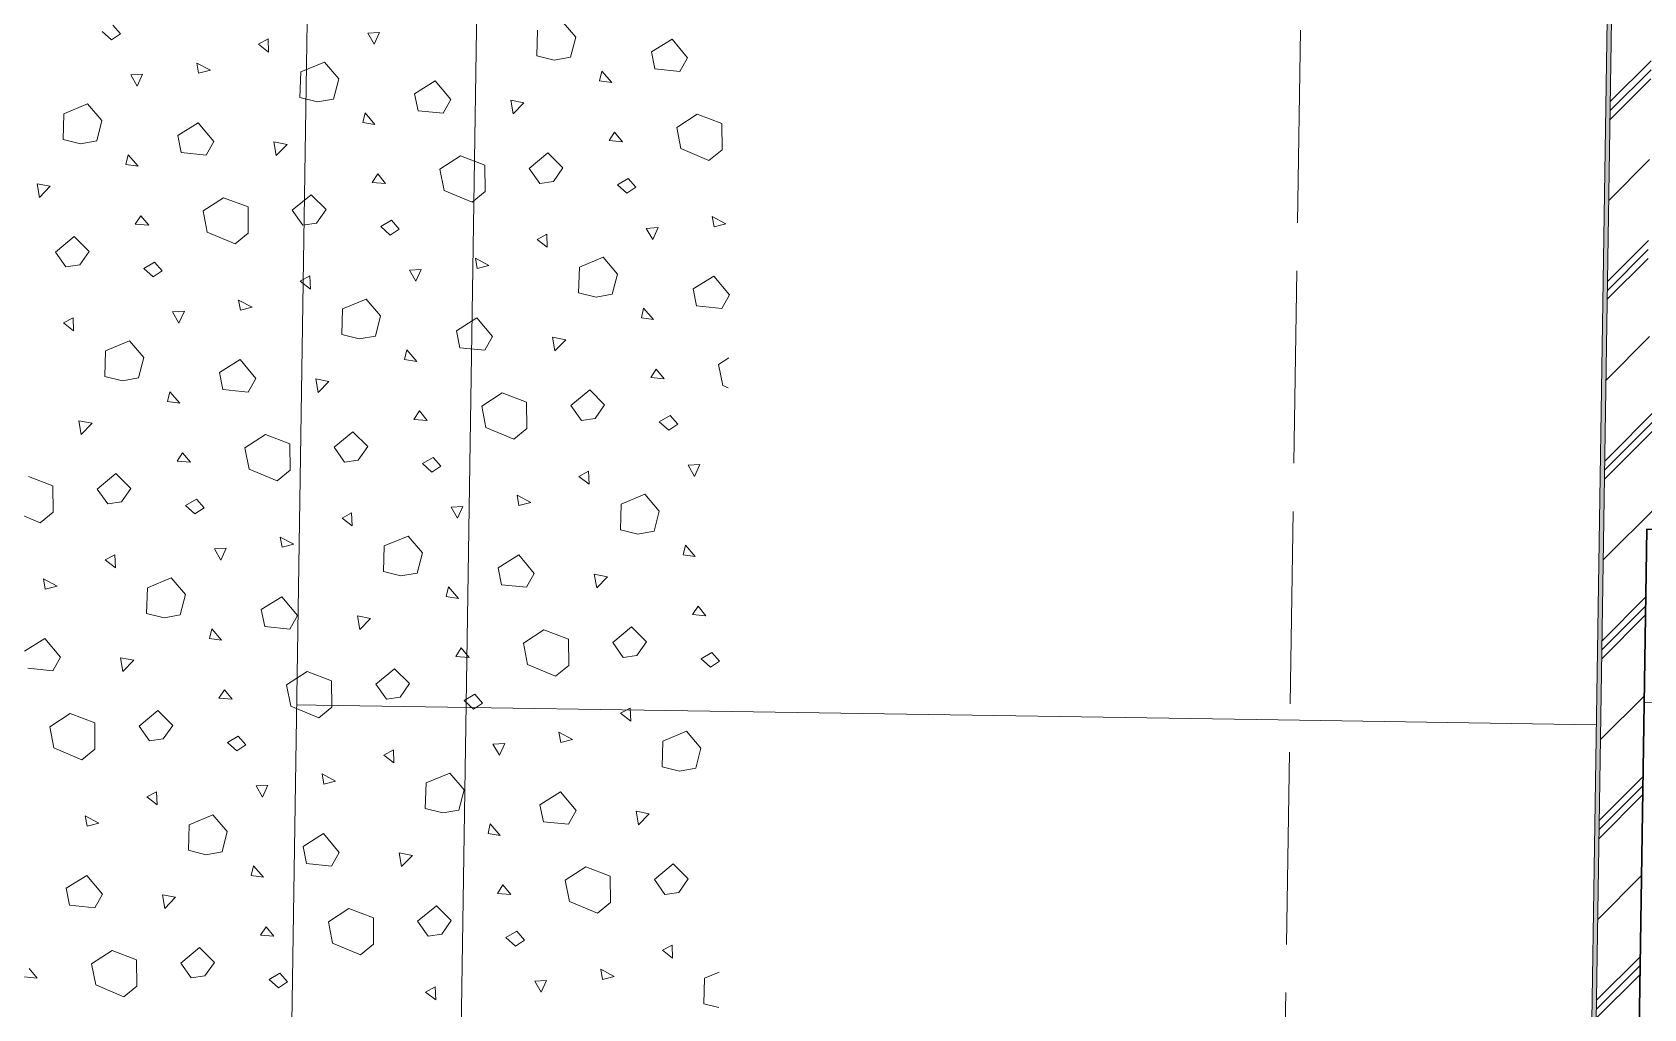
# Model space of a CAD drawing. Header units: metres. Extents: x -19025 to 34897, y -14024 to 26069.
# Drawn here: x -12126 to -11288, y -190 to 318 of the extents above; entities that cross this region are included whole.
import ezdxf

# ---------------------------------------------------------------- set-up
doc = ezdxf.new("R2010")
doc.units = ezdxf.units.M
doc.header["$MEASUREMENT"] = 0
doc.linetypes.add('Strichlinie mittel', pattern=[0.15, 0.1, -0.05])
doc.linetypes.add('Untersicht', pattern=[0.125, 0.1, -0.025])
for name, color, linetype in [('220 Bodenaufbau', 7, 'Continuous'), ('310 Dachkonstruktion massiv', 7, 'Continuous'), ('930 Beschriftung Allgemein', 7, 'Continuous')]:
    doc.layers.add(name, color=color, linetype=linetype)

# ---------------------------------------------------------------- blocks, each defined once
blk = doc.blocks.new('Decke_5_1', base_point=(-13.24432, 2.8969))
at = {"layer": '220 Bodenaufbau', "color": 7, "linetype": 'Untersicht', "lineweight": 13, "flags": 128}
blk.add_lwpolyline([(-13.24432, 2.8969), (-13.18205, 6.95643), (-14.51577, 6.97688), (-14.57804, 2.91736)], close=True, dxfattribs=at)
blk = doc.blocks.new('*X767')
at = {"layer": '930 Beschriftung Allgemein', "color": 254, "linetype": 'Continuous', "lineweight": 9, "true_color": 0xd4d4d4}
for p, q in [((-13.83112, 4.61978), (-13.83511, 4.62432)), ((-13.59454, 4.61813), (-13.60201, 4.62685)), ((-13.8407, 4.62105), (-13.83581, 4.61667)), ((-13.83581, 4.61667), (-13.83112, 4.61978)), ((-13.7594, 4.61445), (-13.7544, 4.61716)), ((-13.7544, 4.61716), (-13.75411, 4.61036)), ((-13.69654, 4.62056), (-13.70264, 4.62017)), ((-13.70264, 4.62017), (-13.69933, 4.61436)), ((-13.69933, 4.61436), (-13.69654, 4.62056)), ((-13.61433, 4.62171), (-13.61473, 4.60841)), ((-13.59724, 4.60761), (-13.59454, 4.61813)), ((-13.55515, 4.61039), (-13.54447, 4.61707)), ((-13.54447, 4.61707), (-13.53636, 4.60732)), ((-13.75411, 4.61036), (-13.7594, 4.61445)), ((-13.61473, 4.60841), (-13.60565, 4.60613)), ((-13.60565, 4.60613), (-13.59724, 4.60761)), ((-13.55337, 4.60158), (-13.55515, 4.61039)), ((-13.53636, 4.60732), (-13.54035, 4.60022)), ((-13.81964, 4.59885), (-13.82574, 4.59846)), ((-13.82574, 4.59846), (-13.82243, 4.59265)), ((-13.82243, 4.59265), (-13.81964, 4.59885)), ((-13.79147, 4.60464), (-13.79054, 4.59933)), ((-13.78442, 4.60087), (-13.79147, 4.60464)), ((-13.79054, 4.59933), (-13.78442, 4.60087)), ((-13.73743, 4.6), (-13.73783, 4.5867)), ((-13.72511, 4.60514), (-13.73743, 4.6)), ((-13.71764, 4.59642), (-13.72511, 4.60514)), ((-13.58094, 4.6004), (-13.58211, 4.5954)), ((-13.57579, 4.59446), (-13.58094, 4.6004)), ((-13.54035, 4.60022), (-13.55337, 4.60158)), ((-13.72035, 4.5859), (-13.71764, 4.59642)), ((-13.67825, 4.58869), (-13.66757, 4.59536)), ((-13.66757, 4.59536), (-13.65946, 4.58561)), ((-13.58211, 4.5954), (-13.57579, 4.59446)), ((-13.84821, 4.58344), (-13.86054, 4.5783)), ((-13.84074, 4.57471), (-13.84821, 4.58344)), ((-13.73783, 4.5867), (-13.72875, 4.58442)), ((-13.72875, 4.58442), (-13.72035, 4.5859)), ((-13.67647, 4.57987), (-13.67825, 4.58869)), ((-13.65946, 4.58561), (-13.66346, 4.57852)), ((-13.62828, 4.58533), (-13.62143, 4.58402)), ((-13.62703, 4.57825), (-13.62828, 4.58533)), ((-13.62143, 4.58402), (-13.62703, 4.57825)), ((-13.86054, 4.5783), (-13.86093, 4.56499)), ((-13.84345, 4.5642), (-13.84074, 4.57471)), ((-13.80136, 4.56698), (-13.79067, 4.57366)), ((-13.79067, 4.57366), (-13.78256, 4.56391)), ((-13.70404, 4.57869), (-13.70521, 4.57369)), ((-13.70521, 4.57369), (-13.69889, 4.57276)), ((-13.69889, 4.57276), (-13.70404, 4.57869)), ((-13.66346, 4.57852), (-13.67647, 4.57987)), ((-13.53134, 4.57811), (-13.54199, 4.57121)), ((-13.51862, 4.57328), (-13.53134, 4.57811)), ((-13.51849, 4.55961), (-13.51862, 4.57328)), ((-13.86093, 4.56499), (-13.85186, 4.56271)), ((-13.79957, 4.55817), (-13.80136, 4.56698)), ((-13.57722, 4.56436), (-13.57434, 4.56874)), ((-13.57434, 4.56874), (-13.57027, 4.56376)), ((-13.54199, 4.57121), (-13.53982, 4.56019)), ((-13.85186, 4.56271), (-13.84345, 4.5642)), ((-13.82714, 4.55699), (-13.82831, 4.55199)), ((-13.82199, 4.55105), (-13.82714, 4.55699)), ((-13.78656, 4.55681), (-13.79957, 4.55817)), ((-13.78256, 4.56391), (-13.78656, 4.55681)), ((-13.75138, 4.56362), (-13.74453, 4.56232)), ((-13.75013, 4.55654), (-13.75138, 4.56362)), ((-13.74453, 4.56232), (-13.75013, 4.55654)), ((-13.60896, 4.55795), (-13.61871, 4.54984)), ((-13.6012, 4.55019), (-13.60896, 4.55795)), ((-13.57027, 4.56376), (-13.57722, 4.56436)), ((-13.53982, 4.56019), (-13.52528, 4.55408)), ((-13.52528, 4.55408), (-13.51849, 4.55961)), ((-13.82831, 4.55199), (-13.82199, 4.55105)), ((-13.65444, 4.5564), (-13.66509, 4.54951)), ((-13.66509, 4.54951), (-13.66292, 4.53848)), ((-13.64172, 4.55157), (-13.65444, 4.5564)), ((-13.6416, 4.53791), (-13.64172, 4.55157)), ((-13.61871, 4.54984), (-13.61324, 4.54213)), ((-13.60612, 4.54316), (-13.6012, 4.55019)), ((-13.87448, 4.54191), (-13.86763, 4.54061)), ((-13.87323, 4.53483), (-13.87448, 4.54191)), ((-13.86763, 4.54061), (-13.87323, 4.53483)), ((-13.70032, 4.54265), (-13.69744, 4.54704)), ((-13.69337, 4.54205), (-13.70032, 4.54265)), ((-13.69744, 4.54704), (-13.69337, 4.54205)), ((-13.61324, 4.54213), (-13.60612, 4.54316)), ((-13.5672, 4.54463), (-13.57279, 4.54137)), ((-13.57279, 4.54137), (-13.56791, 4.53698)), ((-13.56791, 4.53698), (-13.56321, 4.54009)), ((-13.56321, 4.54009), (-13.5672, 4.54463)), ((-13.77754, 4.5347), (-13.78819, 4.5278)), ((-13.76482, 4.52987), (-13.77754, 4.5347)), ((-13.73206, 4.53624), (-13.74181, 4.52813)), ((-13.7243, 4.52848), (-13.73206, 4.53624)), ((-13.66292, 4.53848), (-13.64838, 4.53237)), ((-13.64838, 4.53237), (-13.6416, 4.53791)), ((-13.82342, 4.52095), (-13.82054, 4.52533)), ((-13.82054, 4.52533), (-13.81647, 4.52035)), ((-13.78819, 4.5278), (-13.78602, 4.51678)), ((-13.7647, 4.5162), (-13.76482, 4.52987)), ((-13.74181, 4.52813), (-13.73635, 4.52042)), ((-13.72922, 4.52145), (-13.7243, 4.52848)), ((-13.52356, 4.52495), (-13.52263, 4.51964)), ((-13.51651, 4.52118), (-13.52356, 4.52495)), ((-13.81647, 4.52035), (-13.82342, 4.52095)), ((-13.78602, 4.51678), (-13.77148, 4.51067)), ((-13.77148, 4.51067), (-13.7647, 4.5162)), ((-13.73635, 4.52042), (-13.72922, 4.52145)), ((-13.6903, 4.52293), (-13.69589, 4.51966)), ((-13.69589, 4.51966), (-13.69101, 4.51527)), ((-13.69101, 4.51527), (-13.68631, 4.51838)), ((-13.68631, 4.51838), (-13.6903, 4.52293)), ((-13.61459, 4.51306), (-13.60959, 4.51576)), ((-13.60959, 4.51576), (-13.60931, 4.50897)), ((-13.55174, 4.51916), (-13.55783, 4.51877)), ((-13.55783, 4.51877), (-13.55452, 4.51297)), ((-13.55452, 4.51297), (-13.55174, 4.51916)), ((-13.52263, 4.51964), (-13.51651, 4.52118)), ((-13.85516, 4.51453), (-13.86491, 4.50643)), ((-13.86491, 4.50643), (-13.85945, 4.49872)), ((-13.8474, 4.50677), (-13.85516, 4.51453)), ((-13.85233, 4.49975), (-13.8474, 4.50677)), ((-13.60931, 4.50897), (-13.61459, 4.51306)), ((-13.85945, 4.49872), (-13.85233, 4.49975)), ((-13.8134, 4.50122), (-13.81899, 4.49795)), ((-13.81899, 4.49795), (-13.81411, 4.49357)), ((-13.80941, 4.49668), (-13.8134, 4.50122)), ((-13.64666, 4.50325), (-13.64573, 4.49794)), ((-13.63961, 4.49947), (-13.64666, 4.50325)), ((-13.64573, 4.49794), (-13.63961, 4.49947)), ((-13.59263, 4.49861), (-13.59302, 4.4853)), ((-13.5803, 4.50375), (-13.59263, 4.49861)), ((-13.57283, 4.49502), (-13.5803, 4.50375)), ((-13.81411, 4.49357), (-13.80941, 4.49668)), ((-13.73769, 4.49135), (-13.73269, 4.49406)), ((-13.73241, 4.48726), (-13.73769, 4.49135)), ((-13.73269, 4.49406), (-13.73241, 4.48726)), ((-13.67484, 4.49746), (-13.68093, 4.49707)), ((-13.68093, 4.49707), (-13.67762, 4.49126)), ((-13.67762, 4.49126), (-13.67484, 4.49746)), ((-13.57554, 4.48451), (-13.57283, 4.49502)), ((-13.53345, 4.48729), (-13.52276, 4.49397)), ((-13.52276, 4.49397), (-13.51465, 4.48422)), ((-13.76977, 4.48154), (-13.76883, 4.47623)), ((-13.76271, 4.47777), (-13.76977, 4.48154)), ((-13.7034, 4.48204), (-13.71573, 4.4769)), ((-13.69593, 4.47332), (-13.7034, 4.48204)), ((-13.59302, 4.4853), (-13.58395, 4.48302)), ((-13.58395, 4.48302), (-13.57554, 4.48451)), ((-13.53167, 4.47848), (-13.53345, 4.48729)), ((-13.51465, 4.48422), (-13.51865, 4.47712)), ((-13.79794, 4.47575), (-13.80403, 4.47536)), ((-13.80403, 4.47536), (-13.80072, 4.46955)), ((-13.80072, 4.46955), (-13.79794, 4.47575)), ((-13.76883, 4.47623), (-13.76271, 4.47777)), ((-13.71573, 4.4769), (-13.71612, 4.4636)), ((-13.69864, 4.4628), (-13.69593, 4.47332)), ((-13.55923, 4.4773), (-13.56041, 4.4723)), ((-13.55408, 4.47136), (-13.55923, 4.4773)), ((-13.51865, 4.47712), (-13.53167, 4.47848)), ((-13.86079, 4.46964), (-13.85579, 4.47235)), ((-13.85551, 4.46556), (-13.86079, 4.46964)), ((-13.85579, 4.47235), (-13.85551, 4.46556)), ((-13.65655, 4.46559), (-13.64586, 4.47226)), ((-13.65477, 4.45677), (-13.65655, 4.46559)), ((-13.64586, 4.47226), (-13.63775, 4.46251)), ((-13.56041, 4.4723), (-13.55408, 4.47136)), ((-13.8265, 4.46034), (-13.83883, 4.4552)), ((-13.81903, 4.45161), (-13.8265, 4.46034)), ((-13.71612, 4.4636), (-13.70705, 4.46132)), ((-13.70705, 4.46132), (-13.69864, 4.4628)), ((-13.64175, 4.45542), (-13.65477, 4.45677)), ((-13.63775, 4.46251), (-13.64175, 4.45542)), ((-13.60657, 4.46223), (-13.59972, 4.46092)), ((-13.60532, 4.45514), (-13.60657, 4.46223)), ((-13.59972, 4.46092), (-13.60532, 4.45514)), ((-13.83883, 4.4552), (-13.83922, 4.44189)), ((-13.82174, 4.4411), (-13.81903, 4.45161)), ((-13.77965, 4.44388), (-13.76896, 4.45056)), ((-13.76896, 4.45056), (-13.76085, 4.4408)), ((-13.68234, 4.45559), (-13.68351, 4.45059)), ((-13.68351, 4.45059), (-13.67718, 4.44965)), ((-13.67718, 4.44965), (-13.68234, 4.45559)), ((-13.51501, 4.45153), (-13.52028, 4.44811)), ((-13.52028, 4.44811), (-13.51811, 4.43709)), ((-13.83922, 4.44189), (-13.83015, 4.43961)), ((-13.83015, 4.43961), (-13.82174, 4.4411)), ((-13.77787, 4.43507), (-13.77965, 4.44388)), ((-13.76085, 4.4408), (-13.76485, 4.43371)), ((-13.72967, 4.44052), (-13.72283, 4.43922)), ((-13.72842, 4.43344), (-13.72967, 4.44052)), ((-13.72283, 4.43922), (-13.72842, 4.43344)), ((-13.55551, 4.44126), (-13.55263, 4.44564)), ((-13.54856, 4.44066), (-13.55551, 4.44126)), ((-13.55263, 4.44564), (-13.54856, 4.44066)), ((-13.80544, 4.43388), (-13.80661, 4.42889)), ((-13.80028, 4.42795), (-13.80544, 4.43388)), ((-13.76485, 4.43371), (-13.77787, 4.43507)), ((-13.63273, 4.4333), (-13.64338, 4.42641)), ((-13.62002, 4.42847), (-13.63273, 4.4333)), ((-13.58725, 4.43484), (-13.597, 4.42674)), ((-13.5795, 4.42709), (-13.58725, 4.43484)), ((-13.51811, 4.43709), (-13.51525, 4.43589)), ((-13.80661, 4.42889), (-13.80028, 4.42795)), ((-13.67861, 4.41955), (-13.67574, 4.42394)), ((-13.67574, 4.42394), (-13.67166, 4.41895)), ((-13.64338, 4.42641), (-13.64121, 4.41538)), ((-13.61989, 4.4148), (-13.62002, 4.42847)), ((-13.597, 4.42674), (-13.59154, 4.41903)), ((-13.58442, 4.42006), (-13.5795, 4.42709)), ((-13.85277, 4.41881), (-13.84593, 4.41751)), ((-13.85153, 4.41173), (-13.85277, 4.41881)), ((-13.84593, 4.41751), (-13.85153, 4.41173)), ((-13.67166, 4.41895), (-13.67861, 4.41955)), ((-13.64121, 4.41538), (-13.62667, 4.40927)), ((-13.62667, 4.40927), (-13.61989, 4.4148)), ((-13.59154, 4.41903), (-13.58442, 4.42006)), ((-13.5455, 4.42153), (-13.55108, 4.41826)), ((-13.55108, 4.41826), (-13.5462, 4.41388)), ((-13.5462, 4.41388), (-13.5415, 4.41699)), ((-13.5415, 4.41699), (-13.5455, 4.42153)), ((-13.75584, 4.4116), (-13.76648, 4.4047)), ((-13.74312, 4.40677), (-13.75584, 4.4116)), ((-13.74299, 4.3931), (-13.74312, 4.40677)), ((-13.71035, 4.41314), (-13.72011, 4.40503)), ((-13.7026, 4.40538), (-13.71035, 4.41314)), ((-13.80171, 4.39784), (-13.79884, 4.40223)), ((-13.79476, 4.39724), (-13.80171, 4.39784)), ((-13.79884, 4.40223), (-13.79476, 4.39724)), ((-13.76648, 4.4047), (-13.76431, 4.39367)), ((-13.72011, 4.40503), (-13.71464, 4.39732)), ((-13.71464, 4.39732), (-13.70752, 4.39835)), ((-13.70752, 4.39835), (-13.7026, 4.40538)), ((-13.6686, 4.39982), (-13.67418, 4.39656)), ((-13.6646, 4.39528), (-13.6686, 4.39982)), ((-13.86622, 4.38506), (-13.87894, 4.38989)), ((-13.83346, 4.39143), (-13.84321, 4.38332)), ((-13.8257, 4.38367), (-13.83346, 4.39143)), ((-13.76431, 4.39367), (-13.74977, 4.38757)), ((-13.74977, 4.38757), (-13.74299, 4.3931)), ((-13.67418, 4.39656), (-13.6693, 4.39217)), ((-13.6693, 4.39217), (-13.6646, 4.39528)), ((-13.59289, 4.38995), (-13.58789, 4.39266)), ((-13.5876, 4.38587), (-13.59289, 4.38995)), ((-13.58789, 4.39266), (-13.5876, 4.38587)), ((-13.53003, 4.39606), (-13.53612, 4.39567)), ((-13.53612, 4.39567), (-13.53282, 4.38987)), ((-13.53282, 4.38987), (-13.53003, 4.39606)), ((-13.86609, 4.37139), (-13.86622, 4.38506)), ((-13.84321, 4.38332), (-13.83774, 4.37562)), ((-13.83062, 4.37665), (-13.8257, 4.38367)), ((-13.55859, 4.38065), (-13.57092, 4.37551)), ((-13.55112, 4.37192), (-13.55859, 4.38065)), ((-13.83774, 4.37562), (-13.83062, 4.37665)), ((-13.7917, 4.37812), (-13.79728, 4.37485)), ((-13.79728, 4.37485), (-13.7924, 4.37046)), ((-13.7924, 4.37046), (-13.7877, 4.37358)), ((-13.7877, 4.37358), (-13.7917, 4.37812)), ((-13.65313, 4.37435), (-13.65922, 4.37397)), ((-13.65922, 4.37397), (-13.65592, 4.36816)), ((-13.65592, 4.36816), (-13.65313, 4.37435)), ((-13.62496, 4.38015), (-13.62402, 4.37484)), ((-13.6179, 4.37637), (-13.62496, 4.38015)), ((-13.62402, 4.37484), (-13.6179, 4.37637)), ((-13.57092, 4.37551), (-13.57131, 4.3622)), ((-13.88741, 4.37197), (-13.87287, 4.36586)), ((-13.87287, 4.36586), (-13.86609, 4.37139)), ((-13.71599, 4.36825), (-13.71099, 4.37096)), ((-13.7107, 4.36416), (-13.71599, 4.36825)), ((-13.71099, 4.37096), (-13.7107, 4.36416)), ((-13.55383, 4.36141), (-13.55112, 4.37192)), ((-13.74806, 4.35844), (-13.74712, 4.35313)), ((-13.74101, 4.35467), (-13.74806, 4.35844)), ((-13.68169, 4.35894), (-13.69402, 4.3538)), ((-13.67422, 4.35022), (-13.68169, 4.35894)), ((-13.57131, 4.3622), (-13.56224, 4.35992)), ((-13.56224, 4.35992), (-13.55383, 4.36141)), ((-13.83909, 4.34654), (-13.83409, 4.34925)), ((-13.83409, 4.34925), (-13.8338, 4.34245)), ((-13.77623, 4.35265), (-13.78232, 4.35226)), ((-13.78232, 4.35226), (-13.77902, 4.34645)), ((-13.77902, 4.34645), (-13.77623, 4.35265)), ((-13.74712, 4.35313), (-13.74101, 4.35467)), ((-13.69402, 4.3538), (-13.69442, 4.3405)), ((-13.67693, 4.3397), (-13.67422, 4.35022)), ((-13.63484, 4.34248), (-13.62415, 4.34916)), ((-13.62415, 4.34916), (-13.61605, 4.33941)), ((-13.53753, 4.3542), (-13.5387, 4.3492)), ((-13.5387, 4.3492), (-13.53237, 4.34826)), ((-13.53237, 4.34826), (-13.53753, 4.3542)), ((-13.8338, 4.34245), (-13.83909, 4.34654)), ((-13.69442, 4.3405), (-13.68534, 4.33822)), ((-13.68534, 4.33822), (-13.67693, 4.3397)), ((-13.63306, 4.33367), (-13.63484, 4.34248)), ((-13.61605, 4.33941), (-13.62004, 4.33232)), ((-13.58487, 4.33912), (-13.57802, 4.33782)), ((-13.58362, 4.33204), (-13.58487, 4.33912)), ((-13.87116, 4.33674), (-13.87022, 4.33142)), ((-13.86411, 4.33296), (-13.87116, 4.33674)), ((-13.87022, 4.33142), (-13.86411, 4.33296)), ((-13.81712, 4.33209), (-13.81752, 4.31879)), ((-13.8048, 4.33723), (-13.81712, 4.33209)), ((-13.79733, 4.32851), (-13.8048, 4.33723)), ((-13.66063, 4.33249), (-13.6618, 4.32749)), ((-13.65548, 4.32655), (-13.66063, 4.33249)), ((-13.62004, 4.33232), (-13.63306, 4.33367)), ((-13.57802, 4.33782), (-13.58362, 4.33204)), ((-13.80003, 4.31799), (-13.79733, 4.32851)), ((-13.75794, 4.32078), (-13.74726, 4.32745)), ((-13.74726, 4.32745), (-13.73915, 4.3177)), ((-13.6618, 4.32749), (-13.65548, 4.32655)), ((-13.53381, 4.31816), (-13.53093, 4.32254)), ((-13.53093, 4.32254), (-13.52685, 4.31756)), ((-13.81752, 4.31879), (-13.80844, 4.31651)), ((-13.80844, 4.31651), (-13.80003, 4.31799)), ((-13.75616, 4.31197), (-13.75794, 4.32078)), ((-13.73915, 4.3177), (-13.74314, 4.31061)), ((-13.70797, 4.31742), (-13.70112, 4.31612)), ((-13.70672, 4.31034), (-13.70797, 4.31742)), ((-13.70112, 4.31612), (-13.70672, 4.31034)), ((-13.52685, 4.31756), (-13.53381, 4.31816)), ((-13.88104, 4.29907), (-13.87036, 4.30575)), ((-13.87036, 4.30575), (-13.86225, 4.296)), ((-13.78373, 4.31078), (-13.7849, 4.30579)), ((-13.7849, 4.30579), (-13.77858, 4.30485)), ((-13.77858, 4.30485), (-13.78373, 4.31078)), ((-13.74314, 4.31061), (-13.75616, 4.31197)), ((-13.61103, 4.3102), (-13.62168, 4.30331)), ((-13.59831, 4.30537), (-13.61103, 4.3102)), ((-13.59818, 4.2917), (-13.59831, 4.30537)), ((-13.56555, 4.31174), (-13.5753, 4.30364)), ((-13.55779, 4.30398), (-13.56555, 4.31174)), ((-13.65691, 4.29645), (-13.65403, 4.30084)), ((-13.65403, 4.30084), (-13.64996, 4.29585)), ((-13.62168, 4.30331), (-13.6195, 4.29228)), ((-13.5753, 4.30364), (-13.56983, 4.29593)), ((-13.56983, 4.29593), (-13.56271, 4.29696)), ((-13.56271, 4.29696), (-13.55779, 4.30398)), ((-13.52379, 4.29843), (-13.52938, 4.29516)), ((-13.5198, 4.29389), (-13.52379, 4.29843)), ((-13.86625, 4.2889), (-13.87926, 4.29026)), ((-13.86225, 4.296), (-13.86625, 4.2889)), ((-13.83107, 4.29571), (-13.82422, 4.29441)), ((-13.82982, 4.28863), (-13.83107, 4.29571)), ((-13.82422, 4.29441), (-13.82982, 4.28863)), ((-13.73413, 4.2885), (-13.74478, 4.2816)), ((-13.72141, 4.28367), (-13.73413, 4.2885)), ((-13.68865, 4.29004), (-13.6984, 4.28193)), ((-13.68089, 4.28228), (-13.68865, 4.29004)), ((-13.64996, 4.29585), (-13.65691, 4.29645)), ((-13.6195, 4.29228), (-13.60497, 4.28617)), ((-13.60497, 4.28617), (-13.59818, 4.2917)), ((-13.52938, 4.29516), (-13.52449, 4.29078)), ((-13.52449, 4.29078), (-13.5198, 4.29389)), ((-13.74478, 4.2816), (-13.74261, 4.27057)), ((-13.72128, 4.27), (-13.72141, 4.28367)), ((-13.6984, 4.28193), (-13.69293, 4.27422)), ((-13.68581, 4.27525), (-13.68089, 4.28228)), ((-13.78001, 4.27474), (-13.77713, 4.27913)), ((-13.77306, 4.27414), (-13.78001, 4.27474)), ((-13.77713, 4.27913), (-13.77306, 4.27414)), ((-13.69293, 4.27422), (-13.68581, 4.27525)), ((-13.64689, 4.27672), (-13.65248, 4.27346)), ((-13.65248, 4.27346), (-13.6476, 4.26907)), ((-13.6476, 4.26907), (-13.6429, 4.27218)), ((-13.6429, 4.27218), (-13.64689, 4.27672)), ((-13.85723, 4.26679), (-13.86788, 4.25989)), ((-13.84451, 4.26196), (-13.85723, 4.26679)), ((-13.81175, 4.26833), (-13.8215, 4.26022)), ((-13.80399, 4.26057), (-13.81175, 4.26833)), ((-13.74261, 4.27057), (-13.72807, 4.26447)), ((-13.72807, 4.26447), (-13.72128, 4.27)), ((-13.57118, 4.26685), (-13.56618, 4.26956)), ((-13.5659, 4.26277), (-13.57118, 4.26685)), ((-13.56618, 4.26956), (-13.5659, 4.26277)), ((-13.86788, 4.25989), (-13.86571, 4.24887)), ((-13.84439, 4.24829), (-13.84451, 4.26196)), ((-13.8215, 4.26022), (-13.81603, 4.25252)), ((-13.80891, 4.25354), (-13.80399, 4.26057)), ((-13.76999, 4.25502), (-13.77558, 4.25175)), ((-13.766, 4.25047), (-13.76999, 4.25502)), ((-13.60325, 4.25705), (-13.60232, 4.25174)), ((-13.5962, 4.25327), (-13.60325, 4.25705)), ((-13.53689, 4.25755), (-13.54922, 4.25241)), ((-13.52942, 4.24882), (-13.53689, 4.25755)), ((-13.86571, 4.24887), (-13.85117, 4.24276)), ((-13.85117, 4.24276), (-13.84439, 4.24829)), ((-13.81603, 4.25252), (-13.80891, 4.25354)), ((-13.77558, 4.25175), (-13.7707, 4.24736)), ((-13.7707, 4.24736), (-13.766, 4.25047)), ((-13.69428, 4.24515), (-13.68928, 4.24785)), ((-13.68928, 4.24785), (-13.689, 4.24106)), ((-13.63143, 4.25125), (-13.63752, 4.25086)), ((-13.63752, 4.25086), (-13.63421, 4.24506)), ((-13.63421, 4.24506), (-13.63143, 4.25125)), ((-13.60232, 4.25174), (-13.5962, 4.25327)), ((-13.54922, 4.25241), (-13.54961, 4.2391)), ((-13.53213, 4.23831), (-13.52942, 4.24882)), ((-13.689, 4.24106), (-13.69428, 4.24515)), ((-13.54961, 4.2391), (-13.54054, 4.23682)), ((-13.54054, 4.23682), (-13.53213, 4.23831)), ((-13.72635, 4.23534), (-13.72542, 4.23003)), ((-13.7193, 4.23156), (-13.72635, 4.23534)), ((-13.72542, 4.23003), (-13.7193, 4.23156)), ((-13.67232, 4.2307), (-13.67271, 4.2174)), ((-13.65999, 4.23584), (-13.67232, 4.2307)), ((-13.65252, 4.22712), (-13.65999, 4.23584)), ((-13.81738, 4.22344), (-13.81238, 4.22615)), ((-13.8121, 4.21935), (-13.81738, 4.22344)), ((-13.81238, 4.22615), (-13.8121, 4.21935)), ((-13.75453, 4.22955), (-13.76062, 4.22916)), ((-13.76062, 4.22916), (-13.75731, 4.22335)), ((-13.75731, 4.22335), (-13.75453, 4.22955)), ((-13.65523, 4.2166), (-13.65252, 4.22712)), ((-13.61314, 4.21938), (-13.60245, 4.22606)), ((-13.60245, 4.22606), (-13.59434, 4.21631)), ((-13.84945, 4.21363), (-13.84852, 4.20832)), ((-13.8424, 4.20986), (-13.84945, 4.21363)), ((-13.78309, 4.21413), (-13.79542, 4.20899)), ((-13.77562, 4.20541), (-13.78309, 4.21413)), ((-13.67271, 4.2174), (-13.66364, 4.21512)), ((-13.66364, 4.21512), (-13.65523, 4.2166)), ((-13.61135, 4.21057), (-13.61314, 4.21938)), ((-13.59434, 4.21631), (-13.59834, 4.20921)), ((-13.56316, 4.21602), (-13.55631, 4.21472)), ((-13.56191, 4.20894), (-13.56316, 4.21602)), ((-13.55631, 4.21472), (-13.56191, 4.20894)), ((-13.84852, 4.20832), (-13.8424, 4.20986)), ((-13.79542, 4.20899), (-13.79581, 4.19569)), ((-13.77833, 4.19489), (-13.77562, 4.20541)), ((-13.63892, 4.20939), (-13.6401, 4.20439)), ((-13.63377, 4.20345), (-13.63892, 4.20939)), ((-13.59834, 4.20921), (-13.61135, 4.21057)), ((-13.73624, 4.19768), (-13.72555, 4.20435)), ((-13.73446, 4.18886), (-13.73624, 4.19768)), ((-13.72555, 4.20435), (-13.71744, 4.1946)), ((-13.6401, 4.20439), (-13.63377, 4.20345)), ((-13.79581, 4.19569), (-13.78674, 4.19341)), ((-13.78674, 4.19341), (-13.77833, 4.19489)), ((-13.72144, 4.18751), (-13.73446, 4.18886)), ((-13.71744, 4.1946), (-13.72144, 4.18751)), ((-13.68626, 4.19432), (-13.67941, 4.19301)), ((-13.68501, 4.18724), (-13.68626, 4.19432)), ((-13.67941, 4.19301), (-13.68501, 4.18724)), ((-13.54384, 4.18864), (-13.55359, 4.18053)), ((-13.53608, 4.18088), (-13.54384, 4.18864)), ((-13.85934, 4.17597), (-13.84865, 4.18265)), ((-13.84865, 4.18265), (-13.84054, 4.1729)), ((-13.76202, 4.18768), (-13.7632, 4.18268)), ((-13.7632, 4.18268), (-13.75687, 4.18175)), ((-13.75687, 4.18175), (-13.76202, 4.18768)), ((-13.58932, 4.1871), (-13.59997, 4.1802)), ((-13.59997, 4.1802), (-13.5978, 4.16918)), ((-13.57661, 4.18227), (-13.58932, 4.1871)), ((-13.57648, 4.1686), (-13.57661, 4.18227)), ((-13.55359, 4.18053), (-13.54813, 4.17283)), ((-13.54101, 4.17386), (-13.53608, 4.18088)), ((-13.85756, 4.16716), (-13.85934, 4.17597)), ((-13.84054, 4.1729), (-13.84454, 4.1658)), ((-13.80936, 4.17261), (-13.80251, 4.17131)), ((-13.80811, 4.16553), (-13.80936, 4.17261)), ((-13.80251, 4.17131), (-13.80811, 4.16553)), ((-13.6352, 4.17335), (-13.63232, 4.17773)), ((-13.62825, 4.17275), (-13.6352, 4.17335)), ((-13.63232, 4.17773), (-13.62825, 4.17275)), ((-13.54813, 4.17283), (-13.54101, 4.17386)), ((-13.84454, 4.1658), (-13.85756, 4.16716)), ((-13.71242, 4.1654), (-13.72307, 4.1585)), ((-13.69971, 4.16056), (-13.71242, 4.1654)), ((-13.66694, 4.16694), (-13.67669, 4.15883)), ((-13.65919, 4.15918), (-13.66694, 4.16694)), ((-13.5978, 4.16918), (-13.58326, 4.16307)), ((-13.58326, 4.16307), (-13.57648, 4.1686)), ((-13.7583, 4.15164), (-13.75542, 4.15603)), ((-13.75542, 4.15603), (-13.75135, 4.15104)), ((-13.72307, 4.1585), (-13.7209, 4.14747)), ((-13.69958, 4.1469), (-13.69971, 4.16056)), ((-13.67669, 4.15883), (-13.67123, 4.15112)), ((-13.66411, 4.15215), (-13.65919, 4.15918)), ((-13.75135, 4.15104), (-13.7583, 4.15164)), ((-13.7209, 4.14747), (-13.70636, 4.14137)), ((-13.70636, 4.14137), (-13.69958, 4.1469)), ((-13.67123, 4.15112), (-13.66411, 4.15215)), ((-13.62519, 4.15362), (-13.63077, 4.15036)), ((-13.63077, 4.15036), (-13.62589, 4.14597)), ((-13.62589, 4.14597), (-13.62119, 4.14908)), ((-13.62119, 4.14908), (-13.62519, 4.15362)), ((-13.54947, 4.14375), (-13.54447, 4.14646)), ((-13.54447, 4.14646), (-13.54419, 4.13966)), ((-13.83552, 4.14369), (-13.84617, 4.13679)), ((-13.82281, 4.13886), (-13.83552, 4.14369)), ((-13.82268, 4.12519), (-13.82281, 4.13886)), ((-13.79004, 4.14523), (-13.79979, 4.13712)), ((-13.78229, 4.13747), (-13.79004, 4.14523)), ((-13.54419, 4.13966), (-13.54947, 4.14375)), ((-13.87445, 4.12934), (-13.8814, 4.12994)), ((-13.87853, 4.13432), (-13.87445, 4.12934)), ((-13.84617, 4.13679), (-13.844, 4.12577)), ((-13.79979, 4.13712), (-13.79433, 4.12942)), ((-13.79433, 4.12942), (-13.78721, 4.13044)), ((-13.78721, 4.13044), (-13.78229, 4.13747)), ((-13.74829, 4.13192), (-13.75387, 4.12865)), ((-13.74429, 4.12737), (-13.74829, 4.13192)), ((-13.58155, 4.13395), (-13.58061, 4.12863)), ((-13.57449, 4.13017), (-13.58155, 4.13395)), ((-13.58061, 4.12863), (-13.57449, 4.13017)), ((-13.52751, 4.1293), (-13.5279, 4.116)), ((-13.5199, 4.13248), (-13.52751, 4.1293)), ((-13.844, 4.12577), (-13.82946, 4.11966)), ((-13.82946, 4.11966), (-13.82268, 4.12519)), ((-13.75387, 4.12865), (-13.74899, 4.12426)), ((-13.74899, 4.12426), (-13.74429, 4.12737)), ((-13.67257, 4.12205), (-13.66758, 4.12475)), ((-13.66729, 4.11796), (-13.67257, 4.12205)), ((-13.66758, 4.12475), (-13.66729, 4.11796)), ((-13.60972, 4.12815), (-13.61581, 4.12776)), ((-13.61581, 4.12776), (-13.61251, 4.12196)), ((-13.61251, 4.12196), (-13.60972, 4.12815)), ((-13.5279, 4.116), (-13.52019, 4.11406))]:
    blk.add_line(p, q, dxfattribs=at)
blk = doc.blocks.new('Schraffur_1_1', base_point=(4.69705, 0))
at = {"layer": '930 Beschriftung Allgemein', "color": 254, "linetype": 'Strichlinie mittel', "lineweight": 9, "true_color": 0xd4d4d4}
blk.add_blockref('*X767', (0, 0), dxfattribs=at)
blk = doc.blocks.new('Dachfläche_83_1', base_point=(-13.67249, 2.90338))
at = {"layer": '310 Dachkonstruktion massiv', "color": 7, "linetype": 'Continuous', "lineweight": 13, "flags": 128}
blk.add_lwpolyline([(-12.9348, 6.95254), (-13.61022, 6.9629), (-13.67249, 2.90338)], dxfattribs=at)
blk = doc.blocks.new('*X949')
at = {"layer": '310 Dachkonstruktion massiv', "color": 8, "linetype": 'Continuous', "lineweight": 5}
for p, q in [((-13.72945, 4.27111), (-13.7395, 4.27127)), ((-13.7395, 4.27127), (-13.72945, 4.27111)), ((-13.22951, 4.26344), (-13.72945, 4.27111)), ((-13.72945, 4.27111), (-13.22951, 4.26344)), ((-13.06408, 4.26091), (-13.22951, 4.26344)), ((-13.22951, 4.26344), (-13.06408, 4.26091))]:
    blk.add_line(p, q, dxfattribs=at)
blk = doc.blocks.new('VELUX GPU_11')
at = {"layer": '310 Dachkonstruktion massiv', "color": 7, "linetype": 'Continuous', "lineweight": 13}
for p, q in [((-0.47, 0.6475), (0.47, 0.6475)), ((-0.38, 0), (-0.38, 0.6475)), ((0, 0.0375), (-0.38, 0.6475)), ((0, 0.0375), (0.38, 0.6475)), ((0.38, 0), (0.38, 0.6475)), ((-0.38, 0.0375), (0.38, 0.0375))]:
    blk.add_line(p, q, dxfattribs=at)
at = {"layer": '310 Dachkonstruktion massiv', "color": 7, "linetype": 'Continuous', "lineweight": 13, "flags": 128}
blk.add_lwpolyline([(-0.47, 0), (0.47, 0), (0.47, 0.7), (-0.47, 0.7)], close=True, dxfattribs=at)
blk = doc.blocks.new('Dachfläche_84_1', base_point=(-13.69573, 7.12422))
at = {"layer": '310 Dachkonstruktion massiv', "linetype": 'Continuous', "lineweight": 5}
h = blk.add_hatch(dxfattribs=at)
h.set_pattern_fill('METALLE_SM_0001', color=5, style=0, pattern_type=2)
h.set_pattern_definition([(45, (0, 0), (-0.04596194, 0.04596194), [0.065, 0]), (45, (-0.02298, 0), (-0.04596194, 0.04596194), [0.065, 0]), (45, (-0.04596, 0), (-0.04596194, 0.04596194), [0.065, 0])])
h.paths.add_polyline_path([(-13.08811, 2.69438), (-13.0858, 2.69434), (-13.01801, 7.11382), (-13.02031, 7.11386)])
at = {"layer": '310 Dachkonstruktion massiv', "linetype": 'Continuous', "lineweight": 13, "true_color": 0xd2b48c}
h = blk.add_hatch(dxfattribs=at)
h.set_pattern_fill('VOLLHOLZ_SN21_0001', color=43, style=0, pattern_type=2)
h.set_pattern_definition([(225, (-0.0023, 0.0023), (-0.04596194, 0.04596194), []), (225, (0, 0), (-0.04596194, 0.04596194), []), (225, (0.0023, -0.0023), (-0.04596194, 0.04596194), []), (225, (-0.068943, -0.02298), (-0.02298097, 0.02298097), [])])
h.paths.add_polyline_path([(-13.0858, 2.69434), (-13.05809, 2.69392), (-13.04691, 3.42262), (-13.05218, 3.42271), (-13.03776, 4.36259), (-13.03249, 4.36251), (-13.03096, 4.46249), (-13.03776, 4.46259), (-13.02334, 5.40248), (-13.01654, 5.40238), (-13.01501, 5.50236), (-13.02334, 5.50248), (-13.00892, 6.44237), (-13.00059, 6.44225), (-12.9903, 7.1134), (-13.01801, 7.11382)])
at = {"layer": '310 Dachkonstruktion massiv', "color": 7, "linetype": 'Continuous', "lineweight": 13, "flags": 128}
for points in [[(-13.02031, 7.11386), (-13.69573, 7.12422), (-13.76353, 2.70474)], [(-13.02031, 7.11386), (-13.08811, 2.69438)], [(-13.01801, 7.11382), (-13.0858, 2.69434)]]:
    blk.add_lwpolyline(points, dxfattribs=at)
at = {"layer": '310 Dachkonstruktion massiv', "color": 7, "linetype": 'Continuous', "lineweight": 30, "flags": 128}
blk.add_lwpolyline([(-12.98918, 3.42174), (-13.05218, 3.42271), (-13.03776, 4.36259), (-12.97476, 4.36163)], dxfattribs=at)
at = {"layer": '310 Dachkonstruktion massiv', "color": 7, "linetype": 'Continuous', "lineweight": 13}
blk.add_blockref('*X949', (0, 0), dxfattribs=at)
at = {"layer": '310 Dachkonstruktion massiv', "linetype": 'Continuous', "lineweight": 0, "xscale": -1, "rotation": 269.1211930973006}
blk.add_blockref('VELUX GPU_11', (-13.04497, 3.89265), dxfattribs=at)

msp = doc.modelspace()

# ---------------------------------------------------------------- block references
at = {"layer": '220 Bodenaufbau', "color": 7, "linetype": 'Untersicht', "lineweight": 13, "xscale": 1000, "yscale": 1000, "zscale": 1000}
msp.add_blockref('Decke_5_1', (-11492.988, -1406.164), dxfattribs=at)
at = {"layer": '310 Dachkonstruktion massiv', "color": 7, "linetype": 'Continuous', "lineweight": 13, "xscale": 1000, "yscale": 1000, "zscale": 1000}
for name, p in [('Dachfläche_84_1', (-11944.406, 2821.151)), ('Dachfläche_83_1', (-11921.164, -1399.692))]:
    msp.add_blockref(name, p, dxfattribs=at)
at = {"layer": '930 Beschriftung Allgemein', "color": 254, "linetype": 'Strichlinie mittel', "lineweight": 9, "true_color": 0xd4d4d4, "xscale": 1000, "yscale": 1000, "zscale": 1000}
msp.add_blockref('Schraffur_1_1', (6448.38, -4303.067), dxfattribs=at)

doc.saveas('drawing.dxf')
